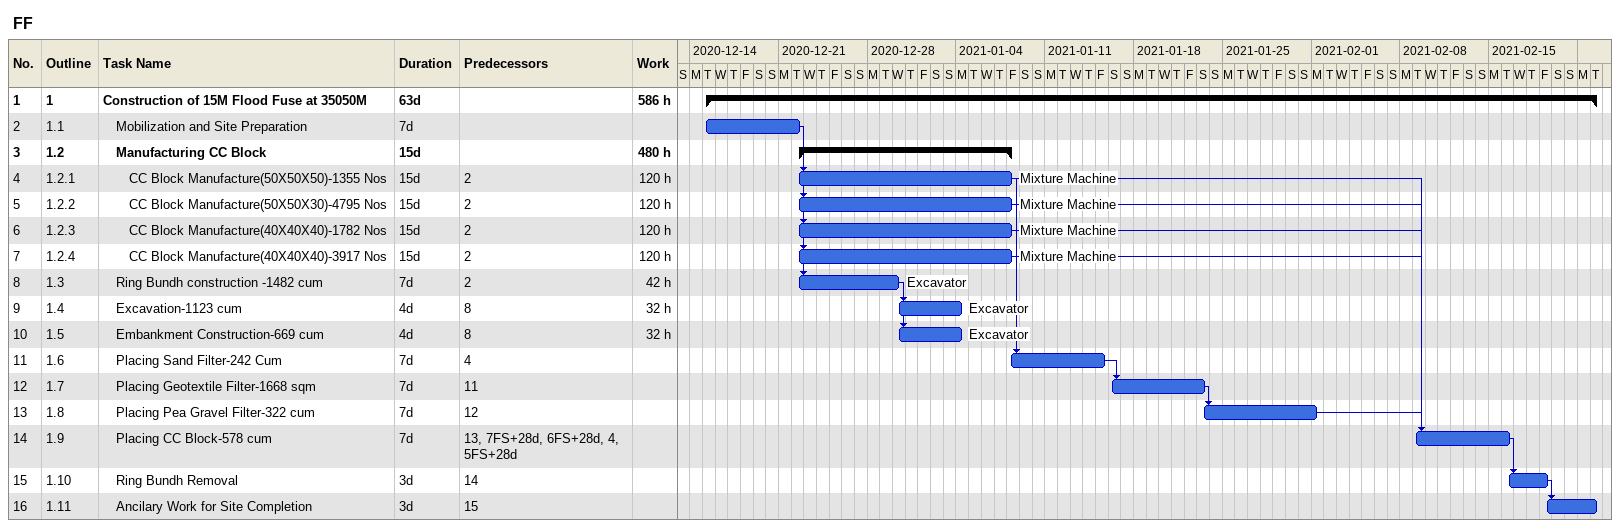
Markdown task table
FF

| ID | WBS | Task | Duration | Start | Finish | Predecessors | Resources | Work (h) |
|---|---|---|---|---|---|---|---|---|
| 1 | 1 | **Construction of 15M Flood Fuse at 35050M** | 63d | 2020-12-15 | 2021-02-23 |  |  | 586 |
| 2 | 1.1 | Mobilization and Site Preparation | 7d | 2020-12-15 | 2020-12-22 |  |  |  |
| 3 | 1.2 | **Manufacturing CC Block** | 15d | 2020-12-22 | 2021-01-08 |  |  | 480 |
| 4 | 1.2.1 | CC Block Manufacture(50X50X50)-1355 Nos | 15d | 2020-12-22 | 2021-01-08 | 2 | Mixture Machine | 120 |
| 5 | 1.2.2 | CC Block Manufacture(50X50X30)-4795 Nos | 15d | 2020-12-22 | 2021-01-08 | 2 | Mixture Machine | 120 |
| 6 | 1.2.3 | CC Block Manufacture(40X40X40)-1782 Nos | 15d | 2020-12-22 | 2021-01-08 | 2 | Mixture Machine | 120 |
| 7 | 1.2.4 | CC Block Manufacture(40X40X40)-3917 Nos | 15d | 2020-12-22 | 2021-01-08 | 2 | Mixture Machine | 120 |
| 8 | 1.3 | Ring Bundh construction -1482 cum | 7d | 2020-12-22 | 2020-12-30 | 2 | Excavator | 42 |
| 9 | 1.4 | Excavation-1123 cum | 4d | 2020-12-30 | 2021-01-04 | 8 | Excavator | 32 |
| 10 | 1.5 | Embankment Construction-669 cum | 4d | 2020-12-30 | 2021-01-04 | 8 | Excavator | 32 |
| 11 | 1.6 | Placing Sand Filter-242 Cum | 7d | 2021-01-08 | 2021-01-15 | 4 |  |  |
| 12 | 1.7 | Placing Geotextile Filter-1668 sqm | 7d | 2021-01-16 | 2021-01-23 | 11 |  |  |
| 13 | 1.8 | Placing Pea Gravel Filter-322 cum | 7d | 2021-01-23 | 2021-02-01 | 12 |  |  |
| 14 | 1.9 | Placing CC Block-578 cum | 7d | 2021-02-09 | 2021-02-16 | 13, 7FS+28d, 6FS+28d, 4, 5FS+28d |  |  |
| 15 | 1.10 | Ring Bundh Removal | 3d | 2021-02-16 | 2021-02-19 | 14 |  |  |
| 16 | 1.11 | Ancilary Work for Site Completion | 3d | 2021-02-19 | 2021-02-23 | 15 |  |  |
